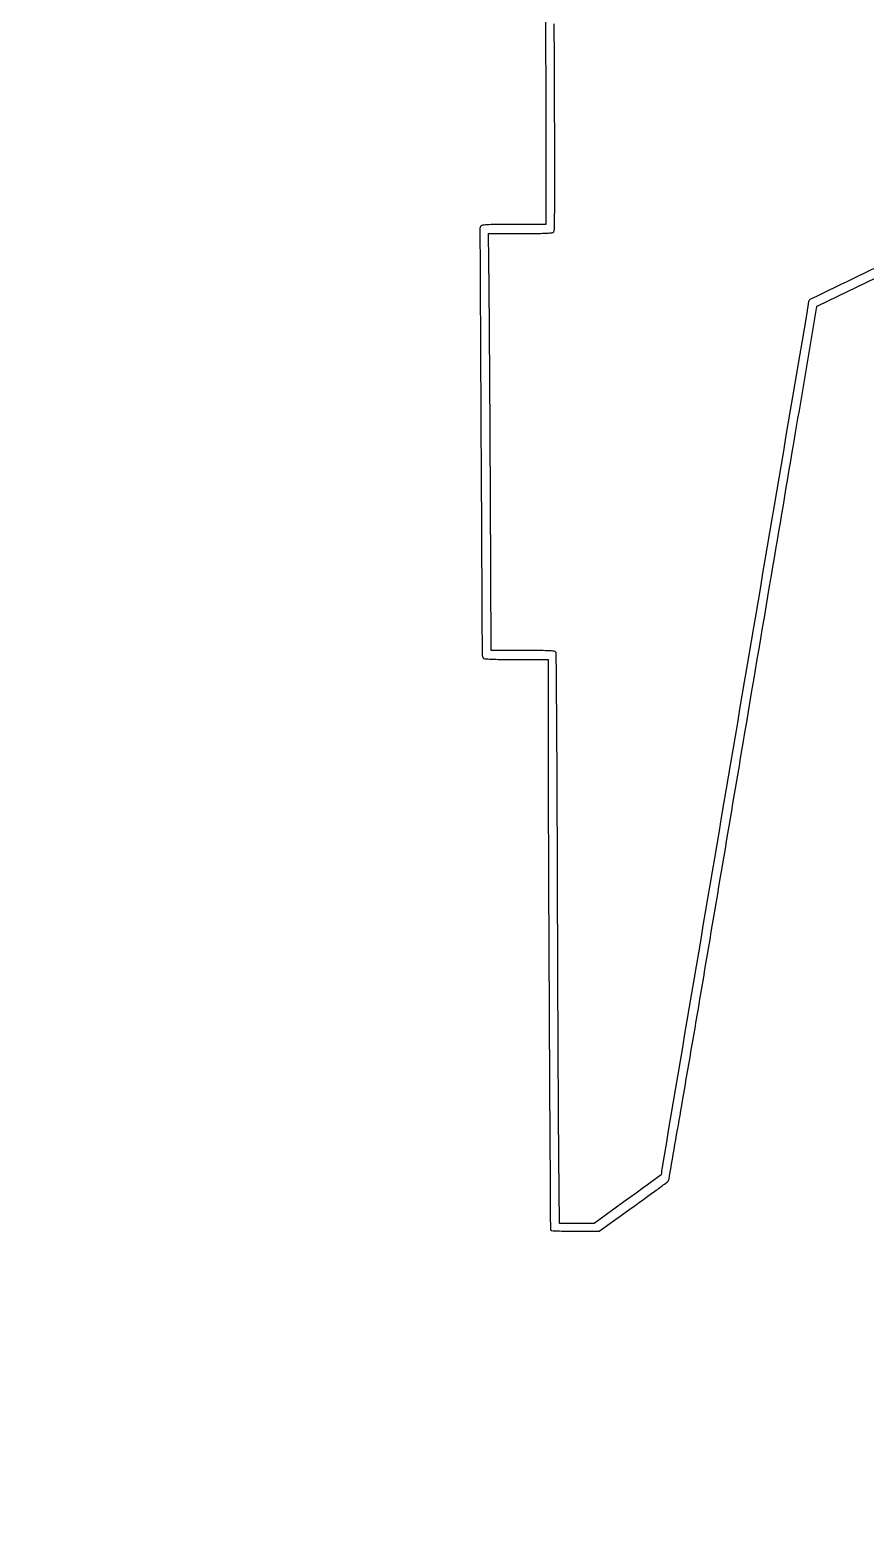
# Model space of a CAD drawing. Extents: x 56 to 1133, y 13 to 780.
# Drawn here: x 55.6 to 118.7, y 412.3 to 525.7 of the extents above; entities that cross this region are included whole.
import ezdxf

# ---------------------------------------------------------------- set-up
doc = ezdxf.new("R2010")
doc.units = 0
doc.header["$MEASUREMENT"] = 0

msp = doc.modelspace()

# ---------------------------------------------------------------- linework, layer by layer
for points in [[(563.623791, 746.280965, 0.000024), (512.7183, 748.668533, -0.000001), (459.121102, 751.17978, -0.000001), (407.844657, 753.582407, -0.000001), (364.322196, 755.62181, -0.000003), (342.098843, 756.663341), (304.216786, 758.439), (214.179413, 758.439, 0.000047), (168.586009, 758.434684, 0.000234), (142.920928, 758.417802, 0.000007), (124.182622, 758.396437, 0.198612), (124.04052, 758.33748, 0.198833), (123.941681, 758.098964, 0.000007), (123.932666, 727.145607, 0.000007), (123.924542, 696.192175, 0.198977), (124.02325, 695.95379, -0.195999), (124.063995, 695.856961, -0.000177), (124.091413, 693.332839, -0.001513), (124.114673, 690.224487, -0.000576), (124.129, 685.89062), (124.1505, 675.9117), (358.825898, 675.890535, 0.000017), (481.082405, 675.883684, 0.000096)], [(597.152773, 709.532732, 0.000001), (644.775909, 711.772814, 0.02038)], [(546.558755, 675.894767, 0.000001), (593.453206, 675.911769, 0.256594)], [(129.126223, 512.422972, 0.000002), (114.458015, 505.336203, 0.10741), (114.381611, 505.276405, 0.132012), (114.327922, 505.159407, 0.000001), (108.775481, 472.363282, 0.000003), (103.245268, 439.696851, 0.041949), (103.212, 439.301023, -0.238154), (103.197005, 439.271327, -0.00017), (102.465993, 438.73242, -0.001848), (101.646132, 438.133102, -0.001122), (100.672403, 437.430142), (98.132806, 435.6054), (96.833418, 435.6054), (95.534029, 435.6054), (95.481677, 440.66025, -0.001172), (95.45831, 443.576565, -0.000206), (95.429463, 449.063806, -0.000223), (95.401147, 455.499407, -0.0002), (95.377444, 462.1698, 0.000339), (95.349647, 469.426154, 0.000949), (95.317071, 474.511245, 0.000082), (95.282345, 478.612086, 0.16962), (95.239923, 478.73025, 0.207521), (95.133299, 478.785875, 0.007232), (94.656432, 478.813157, 0.008633), (93.947754, 478.831174, 0.002038), (92.763924, 478.836), (90.373566, 478.836), (90.321516, 490.48965, 0.000248), (90.29789, 495.250594, 0.000263), (90.26995, 499.919113, 0.00025), (90.241761, 503.939546, 0.001209), (90.219064, 506.22525), (90.168662, 510.3072), (92.576872, 510.3072, 0.001594), (93.923146, 510.311491, 0.011348), (94.575006, 510.330445, 0.01779), (94.958867, 510.364057, 0.191064), (95.093285, 510.437577, 0.172903), (95.156378, 510.610256, 0.000652), (95.170563, 512.765823, 0.002032), (95.174373, 515.909301, 0.000358), (95.153308, 521.81244, 0.000452), (95.130903, 526.130182, 0.000745)], [(529.032925, 286.436984, -0.000002), (529.83462, 265.012438, -0.000004), (530.769888, 240.009811, -0.000003), (531.839084, 211.4154, 0.000001), (532.991169, 180.601107, 0.000001), (534.178651, 148.843697, 0.000001), (535.23949, 120.47627, 0.000003), (535.941746, 101.701946, 0.000115)], [(340.916813, 486.835527, -0.000001), (340.895598, 462.377991, -0.192633)], [(1130.14234, 577.288816, 0.000001), (1112.945079, 577.188951, 0.000111)], [(593.378593, 696.469297, 0.000002), (562.930092, 696.495285, 0.000139)], [(659.5416, 273.9771, -0.000009), (659.54438, 420.999454, -0.000183)], [(340.275612, 460.29304, 0.000001), (337.392807, 449.674757, 0.000025)], [(528.70788, 577.073614, 0.000003), (528.686579, 549.005158, 0.000159)], [(308.265541, 303.202231, -0.000001), (310.164009, 315.537643, -0.000018)], [(94.463729, 526.797425, -0.000606), (94.481723, 523.991461, -0.000602), (94.494088, 520.896599, -0.000698), (94.4982, 517.949612), (94.4982, 510.984), (92.097459, 510.984, 0.00203), (90.908512, 510.979173, 0.008593), (90.196628, 510.961156, 0.007194), (89.717501, 510.933874, 0.206203), (89.610126, 510.87825, 0.174559), (89.523016, 510.632371, 0.000024), (89.606521, 494.57356, 0.000024), (89.691554, 478.518397, 0.169009), (89.781264, 478.26495, 0.2091), (89.887301, 478.209275, 0.007176), (90.365873, 478.182027, 0.008605), (91.077138, 478.164019, 0.002026), (92.266659, 478.1592), (94.6674, 478.1592), (94.670703, 473.06205, 0.000867), (94.693558, 463.465614, 0.000332), (94.757333, 450.12354, 0.000006), (94.838584, 435.235459, 0.13789), (94.877402, 435.100224, 0.243173), (94.943706, 435.060467, 0.004005), (95.387635, 435.036009, 0.008261), (95.95922, 435.018566, 0.003497), (96.726493, 435.0132), (98.5218, 435.0132), (101.01495, 436.799224, 0.000971), (101.982204, 437.494986, 0.001456), (102.823765, 438.106554, 0.000587), (103.543385, 438.634012, 0.032413), (103.6716, 438.741674, 0.16033), (103.797183, 438.977371, 0.000165), (104.814173, 444.857125, 0.000884), (106.310938, 453.620174, 0.000122), (109.387108, 471.851108, -0.000089), (111.518689, 484.488959, -0.000149), (113.319169, 495.132832, -0.000001), (114.957787, 504.802168, -0.185562), (114.976409, 504.833602, -0.054992), (115.009415, 504.854257), (129.664983, 511.920604, -0.000029), (145.785607, 519.692178, -0.000018), (164.9277, 528.918162, 0.000102)], [(478.976143, 642.156178, 0.000003), (460.681715, 642.17741, 0.000206)], [(214.577504, 614.410292, 0.000003), (199.03491, 617.486587, 0.000206)], [(321.234872, 387.4257), (331.297936, 424.538048, 0.000031), (335.156582, 438.772108, 0.000051), (338.404975, 450.762803), (341.355812, 461.659591, 0.06621), (341.361, 461.698598, -0.413751), (341.380839, 461.718469, -0.000002), (350.38024, 461.732641, -0.000245), (360.291398, 461.743336, -0.000147), (372.064797, 461.7468), (402.768594, 461.7468), (402.891952, 461.30265, -0.001526), (403.232355, 460.06236, -0.000038), (404.771147, 454.386117, -0.000039), (407.3347, 444.924004, -0.000004), (413.387069, 422.577), (422.906997, 387.4257)], [(406.87465, 449.277685, 0.000002), (404.013931, 459.83339, 0.00469)], [(200.220583, 545.94649, 0.000004), (214.85255, 553.017731, 0.07872)], [(101.638745, 583.031002, -0.000022), (121.14499, 583.015038, -0.000136)], [(95.103226, 529.779837, 0.000043), (95.073115, 533.067035, 0.136928)]]:
    msp.add_lwpolyline(points, format="xyb")

doc.saveas('drawing.dxf')
